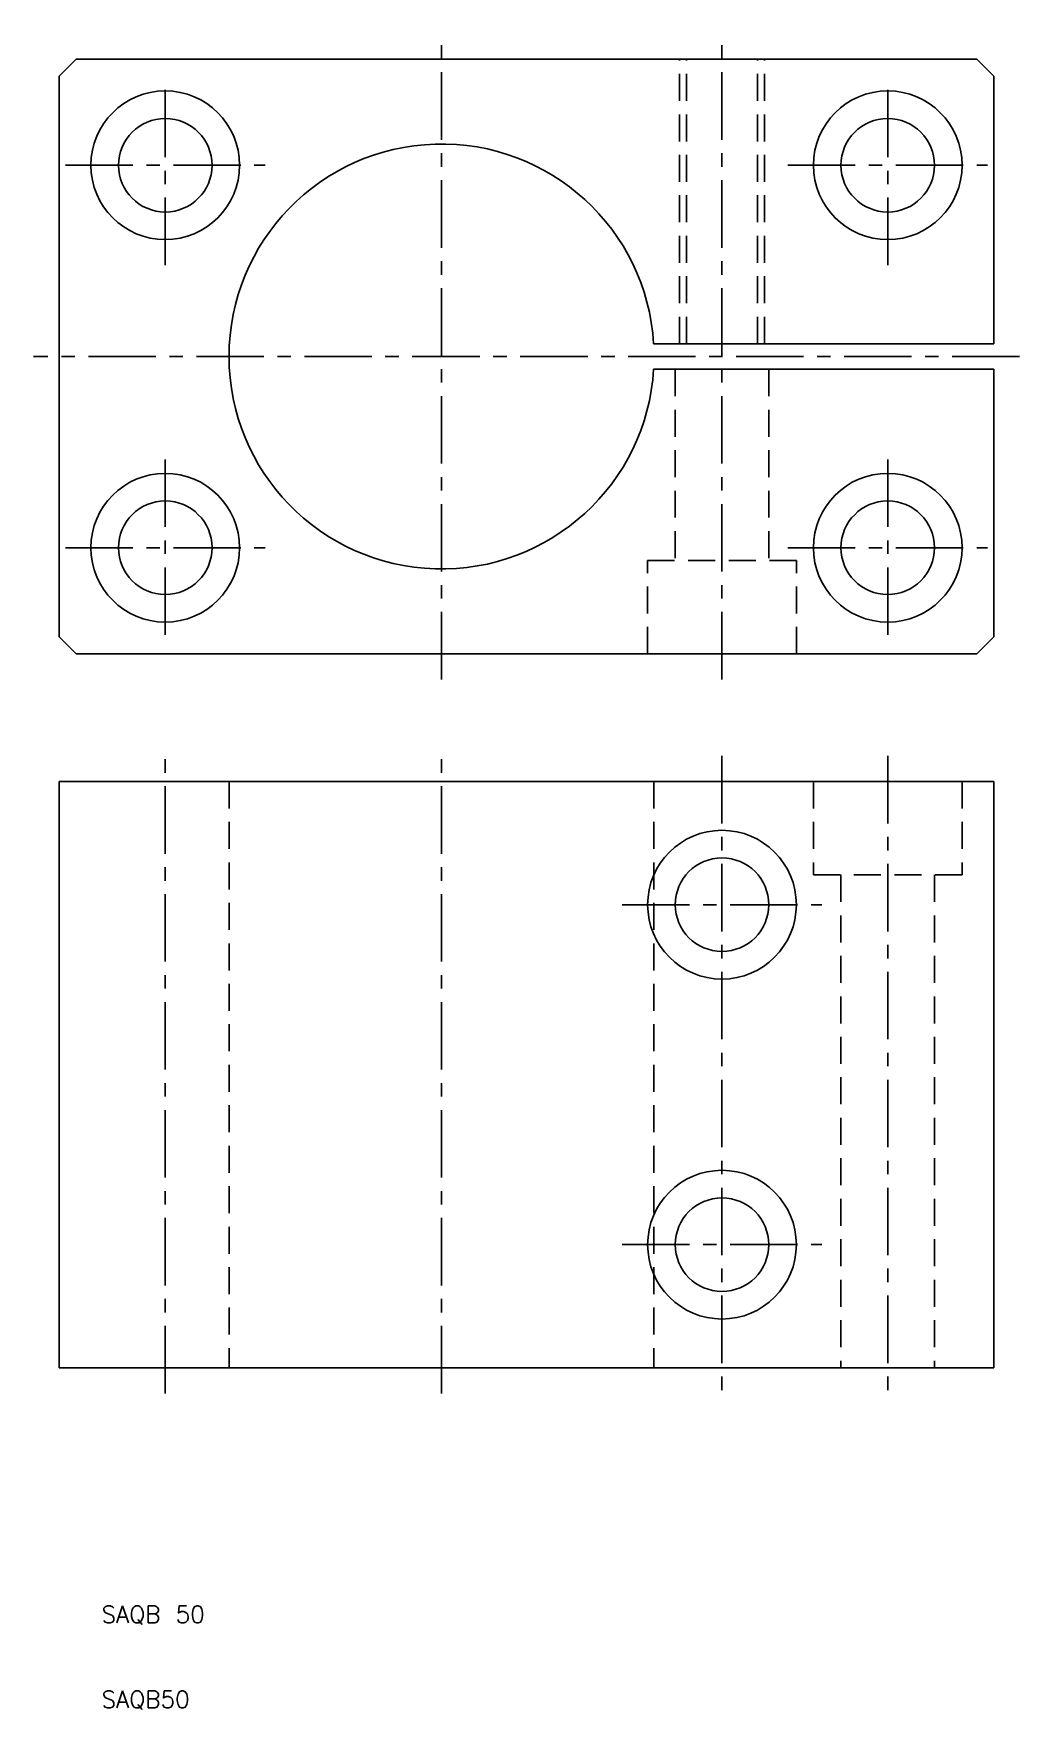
# Model space of a CAD drawing. Extents: x 2 to 118, y 10 to 207.
import ezdxf

# ---------------------------------------------------------------- set-up
doc = ezdxf.new("R2010")
doc.units = 0
doc.header["$LTSCALE"] = 0.25
doc.linetypes.add('CENTER', pattern=[50.8, 31.75, -6.35, 6.35, -6.35])
doc.linetypes.add('DASHED', pattern=[19.05, 12.7, -6.35])
doc.layers.get('0').update_dxf_attribs({"linetype": 'CONTINUOUS'})
doc.layers.add('CENTER', color=1, linetype='CENTER')
doc.styles.get("Standard").update_dxf_attribs({"font": 'txt.shx', "bigfont": 'extfont.shx'})

msp = doc.modelspace()

# ---------------------------------------------------------------- linework, layer by layer
for p, q in [((7, 204), (5, 202)), ((50, 204), (7, 204)), ((50, 204), (113, 204)), ((113, 204), (115, 202)), ((5, 202), (5, 169)), ((115, 202), (115, 170.5)), ((115, 170.5), (74.955, 170.5)), ((5, 136), (5, 169)), ((115, 167.5), (74.955, 167.5)), ((115, 136), (115, 167.5)), ((7, 134), (5, 136)), ((113, 134), (115, 136)), ((50, 134), (7, 134)), ((50, 134), (113, 134)), ((5, 50), (5, 119)), ((5, 119), (50, 119)), ((115, 119), (50, 119)), ((115, 50), (115, 119)), ((5, 50), (50, 50)), ((115, 50), (50, 50))]:
    msp.add_line(p, q)
at = {"color": 3, "linetype": 'DASHED'}
for p, q in [((78, 170.5), (78, 204)), ((78.812, 170.5), (78.812, 204)), ((87.188, 170.5), (87.188, 204)), ((88, 170.5), (88, 204)), ((77.5, 167.5), (77.5, 145)), ((88.5, 167.5), (88.5, 145)), ((74.25, 145), (83, 145)), ((74.25, 134), (74.25, 145)), ((91.75, 145), (83, 145)), ((91.75, 134), (91.75, 145)), ((25, 119), (25, 50)), ((75, 119), (75, 50)), ((93.75, 119), (93.75, 108)), ((111.25, 119), (111.25, 108)), ((93.75, 108), (102.5, 108)), ((97, 108), (97, 50)), ((111.25, 108), (102.5, 108)), ((108, 108), (108, 50))]:
    msp.add_line(p, q, dxfattribs=at)
for centre, radius in [((17.5, 191.5), 8.75), ((102.5, 191.5), 8.75), ((17.5, 191.5), 5.5), ((102.5, 191.5), 5.5), ((17.5, 146.5), 8.75), ((102.5, 146.5), 8.75), ((17.5, 146.5), 5.5), ((102.5, 146.5), 5.5), ((83, 104.5), 8.75), ((83, 104.5), 5.5), ((83, 64.5), 8.75), ((83, 64.5), 5.5)]:
    msp.add_circle(centre, radius)
msp.add_arc((50, 169), 25, 3.43981, 356.56019)
at = {"layer": 'CENTER', "color": 1, "linetype": 'CENTER'}
for p, q in [((50, 131), (50, 207)), ((83, 131), (83, 207)), ((17.5, 179.75), (17.5, 201.75)), ((102.5, 179.75), (102.5, 201.75)), ((5.75, 191.5), (29.25, 191.5)), ((90.75, 191.5), (114.25, 191.5)), ((118, 169), (2, 169)), ((17.5, 136.25), (17.5, 158.25)), ((102.5, 136.25), (102.5, 158.25)), ((5.75, 146.5), (29.25, 146.5)), ((90.75, 146.5), (114.25, 146.5)), ((17.5, 47), (17.5, 122)), ((50, 47), (50, 122)), ((83, 122), (83, 47)), ((102.5, 122), (102.5, 47)), ((102.5, 122), (102.5, 47)), ((71.25, 104.5), (94.75, 104.5)), ((71.25, 64.5), (94.75, 64.5))]:
    msp.add_line(p, q, dxfattribs=at)

# ---------------------------------------------------------------- texts
for s, p in [('SAQB 50', (10, 20)), ('SAQB50', (10, 10))]:
    msp.add_text(s, height=2).set_placement(p)

doc.saveas('drawing.dxf')
